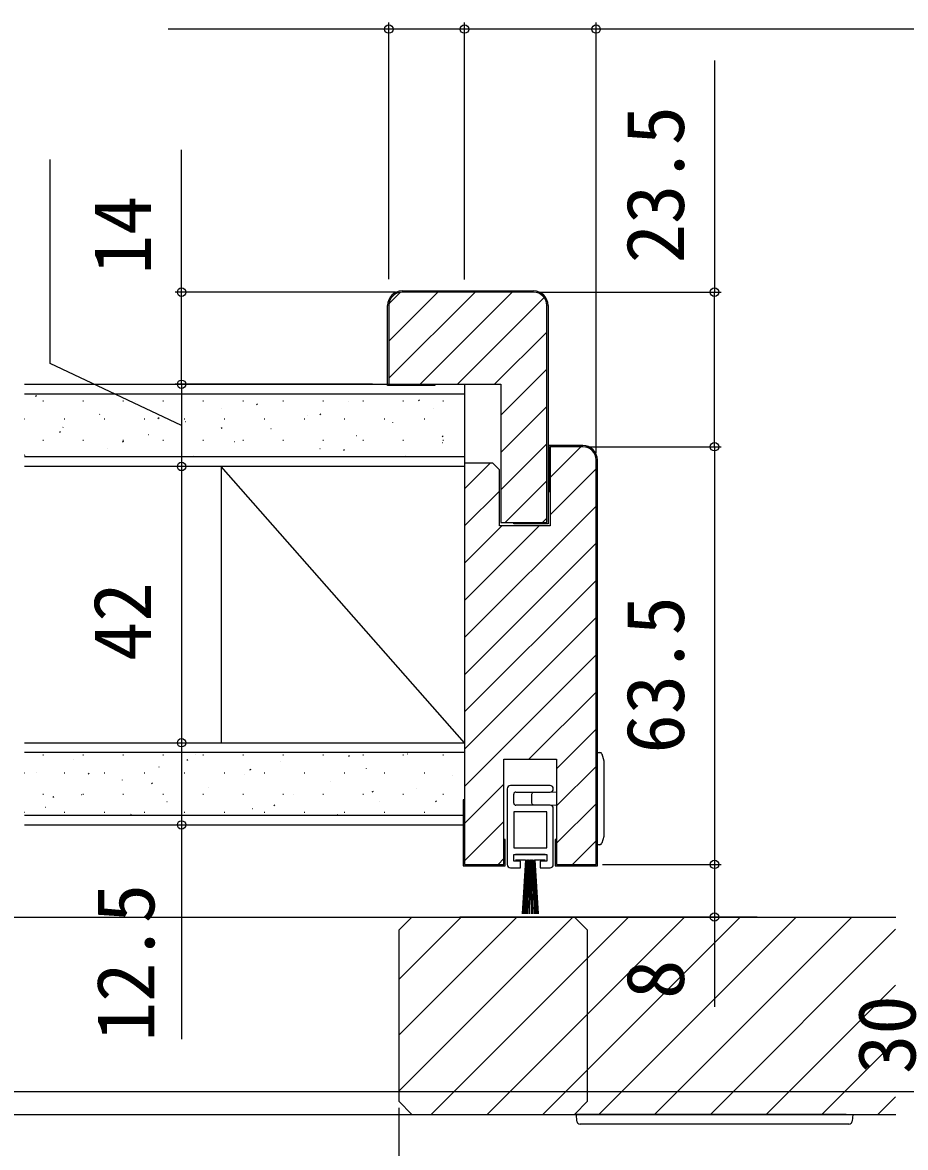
# Model space of a CAD drawing. Units: millimetres, scale not verified. Extents: x -525 to 525, y -783 to 779.
# Drawn here: x -336.7 to -202.5, y -137.6 to 33.4 of the extents above; entities that cross this region are included whole.
import ezdxf
from ezdxf.enums import TextEntityAlignment as Align

# ---------------------------------------------------------------- set-up
doc = ezdxf.new("R2010")
doc.units = ezdxf.units.MM
doc.header["$LTSCALE"] = 4
for name, color, linetype in [('0-4_YKK_12', 2, 'Continuous'), ('0-5_YKK_13', 4, 'Continuous'), ('0-7_YKK_D', 6, 'Continuous'), ('0-9_YSS_K', 3, 'Continuous'), ('0-A_YSS_KE', 3, 'Continuous')]:
    doc.layers.add(name, color=color, linetype=linetype)
doc.styles.add('ＭＳ ゴシック', font='')
doc.styles.get('ＭＳ ゴシック').set_extended_font_data('MS Gothic')

msp = doc.modelspace()

# ---------------------------------------------------------------- linework, layer by layer
at = {"layer": '0-4_YKK_12'}
for p, q in [((-398.81, -102.587), (-252.81, -102.587)), ((-279.51, -104.587), (-277.51, -102.587)), ((-279.51, -112.072), (-270.024, -102.587)), ((-279.51, -120.557), (-261.539, -102.587)), ((-279.51, -129.043), (-253.054, -102.587)), ((-277.51, -102.587), (-203.953, -102.587)), ((-274.569, -132.587), (-244.569, -102.587)), ((-225.01, -102.587), (-270.21, -102.587)), ((-266.083, -132.587), (-236.083, -102.587)), ((-257.598, -132.587), (-227.598, -102.587)), ((-252.51, -102.587), (-252.81, -102.587)), ((-252.81, -102.587), (-250.81, -104.587)), ((-249.113, -132.587), (-219.113, -102.587)), ((-240.628, -132.587), (-210.628, -102.587)), ((-279.51, -104.587), (-279.51, -130.587)), ((-250.81, -130.587), (-250.81, -104.587)), ((-232.142, -132.587), (-204.01, -104.454)), ((-223.657, -132.587), (-204.01, -112.94)), ((-215.172, -132.587), (-204.01, -121.425)), ((-486.458, -129.087), (216.637, -129.087)), ((-206.686, -132.587), (-204.01, -129.91)), ((-277.51, -132.587), (-279.51, -130.587)), ((-252.81, -132.587), (-250.81, -130.587)), ((-398.81, -132.587), (-252.81, -132.587)), ((-277.51, -132.587), (-203.953, -132.587)), ((-270.21, -132.587), (-225.01, -132.587)), ((-252.51, -132.587), (-252.81, -132.587))]:
    msp.add_line(p, q, dxfattribs=at)
at = {"layer": '0-5_YKK_13'}
for p, q in [((-249.317, -77.587), (-248.936, -77.587)), ((-249.317, -91.587), (-249.317, -77.587)), ((-248.651, -77.795), (-248.317, -78.837)), ((-248.317, -78.837), (-248.317, -79.093)), ((-248.317, -79.093), (-248.317, -90.08)), ((-263.008, -83.087), (-263.008, -94.587)), ((-256.508, -82.587), (-262.508, -82.587)), ((-261.708, -83.587), (-256.508, -83.587)), ((-255.508, -83.597), (-259.023, -83.651)), ((-262.008, -85.287), (-262.008, -83.887)), ((-259.317, -83.951), (-259.317, -85.222)), ((-262.008, -86.587), (-262.008, -92.087)), ((-257.008, -86.587), (-262.008, -86.587)), ((-256.508, -85.587), (-261.708, -85.587)), ((-259.023, -85.522), (-255.508, -85.583)), ((-257.008, -92.087), (-257.008, -86.587)), ((-256.008, -94.587), (-256.008, -86.087)), ((-248.317, -90.337), (-248.651, -91.378)), ((-248.317, -90.08), (-248.317, -90.337)), ((-262.008, -92.087), (-257.008, -92.087)), ((-248.936, -91.587), (-249.317, -91.587)), ((-257.258, -93.087), (-261.758, -93.087)), ((-211.508, -132.587), (-252.51, -132.587)), ((-211.508, -132.587), (-210.51, -132.587)), ((-210.51, -132.587), (-210.573, -133.617)), ((-211.072, -134.087), (-251.948, -134.087))]:
    msp.add_line(p, q, dxfattribs=at)
for points in [[(-262.508, -95.087), (-261.008, -95.087), (-261.008, -94.087), (-262.008, -94.087), (-262.008, -93.087), (-257.008, -93.087), (-257.008, -94.087), (-258.008, -94.087), (-258.008, -95.087), (-256.508, -95.087)], [(-261.758, -93.887), (-260.258, -93.887), (-260.758, -102.087)], [(-260.158, -93.887), (-260.118, -93.887), (-260.546, -102.087)], [(-260.018, -93.887), (-259.978, -93.887), (-260.334, -102.087)], [(-259.878, -93.887), (-259.838, -93.887), (-260.123, -102.087)], [(-259.738, -93.887), (-259.698, -93.887), (-259.911, -102.087)], [(-259.598, -93.887), (-259.558, -93.887), (-259.684, -102.087)], [(-259.332, -102.087), (-259.458, -93.887), (-259.418, -93.887)], [(-259.105, -102.087), (-259.318, -93.887), (-259.278, -93.887)], [(-258.893, -102.087), (-259.178, -93.887), (-259.138, -93.887)], [(-258.681, -102.087), (-259.038, -93.887), (-258.998, -93.887)], [(-258.47, -102.087), (-258.898, -93.887), (-258.858, -93.887)], [(-258.258, -102.087), (-258.758, -93.887), (-257.258, -93.887)], [(-252.447, -133.617), (-252.51, -132.587), (-251.512, -132.587)]]:
    msp.add_lwpolyline(points, dxfattribs=at)
for centre, radius, start, end in [((-248.936, -77.887), 0.3, 17.74467, 90), ((-262.508, -83.087), 0.5, 90, 180), ((-261.708, -83.887), 0.3, 90, 180), ((-259.017, -83.951), 0.3, 91, 180), ((-256.508, -83.087), 0.5, 270, 90), ((-261.708, -85.287), 0.3, 180, 270), ((-259.017, -85.222), 0.3, 180, 269), ((-256.508, -86.087), 0.5, 0, 90), ((-248.936, -91.287), 0.3, 270, 342.25533), ((-262.508, -94.587), 0.5, 180, 270), ((-256.508, -94.587), 0.5, 270, 0), ((-251.948, -133.587), 0.5, 183.5, 270), ((-211.072, -133.587), 0.5, 270, 356.5)]:
    msp.add_arc(centre, radius, start, end, dxfattribs=at)
at = {"layer": '0-7_YKK_D'}
for p, q in [((-281.005, -5.587), (-281.005, 33.414)), ((-269.505, -5.648), (-269.505, 33.414)), ((-269.505, -5.648), (-269.505, 33.414)), ((-249.508, -32.087), (-249.508, 33.414)), ((-249.505, -5.387), (-249.505, 33.414)), ((-249.508, 32.414), (-269.505, 32.414)), ((124.992, 32.414), (-249.505, 32.414)), ((-231.508, 27.63), (-231.508, -7.587)), ((-280.005, -7.587), (-313.503, -7.587)), ((-258.005, -7.587), (-230.508, -7.587)), ((-231.508, -31.087), (-231.508, -7.587)), ((-283.505, -21.586), (-313.503, -21.586)), ((-283.505, -21.586), (-313.503, -21.586)), ((-312.503, -21.586), (-312.503, -34.086)), ((-251.079, -31.087), (-230.508, -31.087)), ((-251.079, -31.087), (-230.508, -31.087)), ((-231.508, -31.087), (-231.508, -94.587)), ((-273.505, -34.086), (-313.503, -34.086)), ((-273.505, -34.086), (-313.503, -34.086)), ((-312.503, -34.086), (-312.503, -76.087)), ((-248.508, -94.587), (-230.508, -94.587)), ((-248.508, -94.587), (-230.508, -94.587)), ((-237.508, -102.587), (-230.508, -102.587)), ((-279.51, -131.587), (-279.51, -330.091)), ((-279.51, -131.587), (-279.51, -253.087))]:
    msp.add_line(p, q, dxfattribs=at)
for points in [[(-269.505, 32.414), (-281.005, 32.414), (-314.555, 32.414)], [(-312.503, -21.586), (-312.503, -7.587), (-312.503, 14.031)], [(-312.503, -27.836), (-332.503, -18.43), (-332.503, 12.57)], [(-312.503, -76.087), (-312.503, -88.587), (-312.503, -121.137)], [(-231.508, -94.587), (-231.508, -102.587), (-231.508, -116.228)]]:
    msp.add_lwpolyline(points, dxfattribs=at)
for centre in [(-281.005, 32.414), (-269.505, 32.414), (-269.505, 32.414), (-249.508, 32.414), (-249.505, 32.414), (-312.503, -7.587), (-231.508, -7.587), (-312.503, -21.586), (-312.503, -21.586), (-231.508, -31.087), (-231.508, -31.087), (-312.503, -34.086), (-312.503, -34.086), (-312.503, -76.087), (-312.503, -76.087), (-312.503, -88.587), (-231.508, -94.587), (-231.508, -94.587), (-231.508, -102.587)]:
    msp.add_circle(centre, 0.637, dxfattribs=at)
at = {"layer": '0-9_YSS_K'}
for p, q in [((-281.005, -15.025), (-273.567, -7.587)), ((-281.005, -20.682), (-267.91, -7.587)), ((-280.992, -9.354), (-279.237, -7.6)), ((-276.253, -21.587), (-262.253, -7.587)), ((-270.596, -21.587), (-257.401, -8.392)), ((-264.94, -21.587), (-257.005, -13.652)), ((-264.005, -26.309), (-257.005, -19.309)), ((-336.373, -21.587), (-269.508, -21.587)), ((-269.508, -21.587), (-269.508, -88.587)), ((-269.508, -23.087), (-336.373, -23.087)), ((-334.69, -23.408), (-334.523, -23.298)), ((-332.495, -23.144), (-332.476, -23.138)), ((-333.588, -24.106), (-333.488, -24.106)), ((-327.508, -24.106), (-327.408, -24.106)), ((-321.428, -24.106), (-321.328, -24.106)), ((-319.477, -24.216), (-319.458, -24.209)), ((-315.348, -24.106), (-315.248, -24.106)), ((-309.268, -24.106), (-309.168, -24.106)), ((-306.458, -25.288), (-306.439, -25.281)), ((-303.188, -24.106), (-303.088, -24.106)), ((-301.112, -24.691), (-300.946, -24.58)), ((-297.108, -24.106), (-297.008, -24.106)), ((-291.028, -24.106), (-290.928, -24.106)), ((-287.199, -24.15), (-287.181, -24.143)), ((-284.948, -24.106), (-284.848, -24.106)), ((-278.868, -24.106), (-278.768, -24.106)), ((-276.523, -24.087), (-276.356, -23.976)), ((-274.181, -25.222), (-274.162, -25.215)), ((-272.788, -24.106), (-272.688, -24.106)), ((-264.005, -31.966), (-257.005, -24.966)), ((-336.373, -26.856), (-336.338, -26.856)), ((-330.358, -26.856), (-330.258, -26.856)), ((-324.963, -26.159), (-324.944, -26.152)), ((-324.278, -26.856), (-324.178, -26.856)), ((-318.198, -26.856), (-318.098, -26.856)), ((-316.096, -26.773), (-315.929, -26.662)), ((-312.118, -26.856), (-312.018, -26.856)), ((-311.944, -27.231), (-311.926, -27.224)), ((-306.038, -26.856), (-305.938, -26.856)), ((-299.958, -26.856), (-299.858, -26.856)), ((-293.878, -26.856), (-293.778, -26.856)), ((-293.44, -26.36), (-293.421, -26.353)), ((-291.507, -26.169), (-291.34, -26.058)), ((-287.798, -26.856), (-287.698, -26.856)), ((-281.718, -26.856), (-281.618, -26.856)), ((-275.638, -26.856), (-275.538, -26.856)), ((-269.558, -26.856), (-269.508, -26.856)), ((-331.08, -28.855), (-330.913, -28.744)), ((-330.543, -28.135), (-330.525, -28.128)), ((-306.491, -28.251), (-306.324, -28.14)), ((-298.926, -28.303), (-298.907, -28.296)), ((-280.421, -27.432), (-280.402, -27.425)), ((-333.588, -30.086), (-333.488, -30.086)), ((-327.508, -30.086), (-327.408, -30.086)), ((-321.475, -30.333), (-321.308, -30.222)), ((-321.428, -30.086), (-321.328, -30.086)), ((-317.525, -29.207), (-317.506, -29.2)), ((-315.348, -30.086), (-315.248, -30.086)), ((-309.268, -30.086), (-309.168, -30.086)), ((-304.506, -30.279), (-304.488, -30.272)), ((-303.188, -30.086), (-303.088, -30.086)), ((-297.108, -30.086), (-297.008, -30.086)), ((-291.028, -30.086), (-290.928, -30.086)), ((-285.907, -29.374), (-285.889, -29.368)), ((-284.948, -30.086), (-284.848, -30.086)), ((-278.868, -30.086), (-278.768, -30.086)), ((-272.913, -29.533), (-272.747, -29.423)), ((-272.889, -30.446), (-272.87, -30.439)), ((-272.788, -30.086), (-272.688, -30.086)), ((-264.005, -37.623), (-257.005, -30.623)), ((-336.373, -32.358), (-336.292, -32.304)), ((-323.765, -31.417), (-323.746, -31.41)), ((-310.747, -32.488), (-310.728, -32.482)), ((-291.488, -31.35), (-291.469, -31.344)), ((-287.897, -31.615), (-287.73, -31.505)), ((-278.469, -32.422), (-278.451, -32.416)), ((-256.508, -35.782), (-251.812, -31.087)), ((-336.373, -32.587), (-269.508, -32.587)), ((-269.508, -34.087), (-336.373, -34.087)), ((-306.508, -34.087), (-306.508, -76.087)), ((-269.508, -76.087), (-306.508, -34.087)), ((-269.508, -37.469), (-265.626, -33.587)), ((-256.508, -41.439), (-249.508, -34.439)), ((-263.312, -42.587), (-257.005, -36.28)), ((-269.508, -43.126), (-264.208, -37.826)), ((-269.508, -60.096), (-249.508, -40.096)), ((-257.655, -42.587), (-257.005, -41.937)), ((-269.508, -48.782), (-263.812, -43.087)), ((-269.508, -54.439), (-258.155, -43.087)), ((-269.508, -65.753), (-249.508, -45.753)), ((-269.508, -71.41), (-249.508, -51.41)), ((-269.508, -77.067), (-249.508, -57.067)), ((-269.508, -82.724), (-249.508, -62.724)), ((-259.714, -78.587), (-249.508, -68.38)), ((-255.508, -80.037), (-249.508, -74.037)), ((-336.373, -76.087), (-269.508, -76.087)), ((-269.508, -77.587), (-336.373, -77.587)), ((-333.588, -77.926), (-333.488, -77.926)), ((-327.508, -77.926), (-327.408, -77.926)), ((-321.428, -77.926), (-321.328, -77.926)), ((-315.348, -77.926), (-315.248, -77.926)), ((-311.726, -78.729), (-311.559, -78.619)), ((-310.44, -77.835), (-310.421, -77.828)), ((-309.268, -77.926), (-309.168, -77.926)), ((-303.188, -77.926), (-303.088, -77.926)), ((-297.108, -77.926), (-297.008, -77.926)), ((-291.028, -77.926), (-290.928, -77.926)), ((-287.136, -78.125), (-286.97, -78.014)), ((-284.948, -77.926), (-284.848, -77.926)), ((-278.868, -77.926), (-278.768, -77.926)), ((-278.163, -77.769), (-278.144, -77.762)), ((-272.788, -77.926), (-272.688, -77.926)), ((-328.945, -78.706), (-328.926, -78.699)), ((-315.926, -79.778), (-315.907, -79.771)), ((-302.12, -80.207), (-301.953, -80.097)), ((-297.422, -78.907), (-297.403, -78.9)), ((-284.403, -79.979), (-284.384, -79.972)), ((-255.508, -85.694), (-249.508, -79.694)), ((-336.373, -80.676), (-336.338, -80.676)), ((-334.525, -80.682), (-334.506, -80.676)), ((-330.358, -80.676), (-330.258, -80.676)), ((-326.709, -80.811), (-326.543, -80.701)), ((-324.278, -80.676), (-324.178, -80.676)), ((-321.507, -81.754), (-321.488, -81.747)), ((-318.198, -80.676), (-318.098, -80.676)), ((-312.118, -80.676), (-312.018, -80.676)), ((-306.038, -80.676), (-305.938, -80.676)), ((-302.908, -80.85), (-302.889, -80.843)), ((-299.958, -80.676), (-299.858, -80.676)), ((-293.878, -80.676), (-293.778, -80.676)), ((-289.889, -81.922), (-289.87, -81.915)), ((-287.798, -80.676), (-287.698, -80.676)), ((-281.718, -80.676), (-281.618, -80.676)), ((-275.638, -80.676), (-275.538, -80.676)), ((-271.385, -81.051), (-271.366, -81.044)), ((-317.104, -82.289), (-316.937, -82.179)), ((-308.488, -82.826), (-308.469, -82.819)), ((-283.527, -83.571), (-283.36, -83.461)), ((-276.871, -82.993), (-276.852, -82.987)), ((-269.508, -88.38), (-263.508, -82.38)), ((-333.588, -83.906), (-333.488, -83.906)), ((-332.088, -84.371), (-331.921, -84.261)), ((-327.747, -83.964), (-327.728, -83.957)), ((-327.508, -83.906), (-327.408, -83.906)), ((-321.428, -83.906), (-321.328, -83.906)), ((-315.348, -83.906), (-315.248, -83.906)), ((-314.728, -85.036), (-314.71, -85.029)), ((-309.268, -83.906), (-309.168, -83.906)), ((-303.188, -83.906), (-303.088, -83.906)), ((-297.108, -83.906), (-297.008, -83.906)), ((-295.47, -83.898), (-295.451, -83.891)), ((-291.028, -83.906), (-290.928, -83.906)), ((-284.948, -83.906), (-284.848, -83.906)), ((-282.451, -84.969), (-282.432, -84.963)), ((-278.868, -83.906), (-278.768, -83.906)), ((-273.921, -85.049), (-273.754, -84.939)), ((-272.788, -83.906), (-272.688, -83.906)), ((-255.508, -91.351), (-249.508, -85.351)), ((-336.373, -86.656), (-336.338, -86.656)), ((-336.373, -87.087), (-269.508, -87.087)), ((-333.233, -85.907), (-333.214, -85.9)), ((-330.358, -86.656), (-330.258, -86.656)), ((-324.278, -86.656), (-324.178, -86.656)), ((-320.215, -86.978), (-320.196, -86.972)), ((-318.198, -86.656), (-318.098, -86.656)), ((-312.118, -86.656), (-312.018, -86.656)), ((-306.038, -86.656), (-305.938, -86.656)), ((-301.71, -86.107), (-301.691, -86.101)), ((-299.958, -86.656), (-299.858, -86.656)), ((-298.51, -85.653), (-298.344, -85.543)), ((-293.878, -86.656), (-293.778, -86.656)), ((-288.838, -87.087), (-288.738, -87.021)), ((-287.798, -86.656), (-287.698, -86.656)), ((-281.718, -86.656), (-281.618, -86.656)), ((-275.638, -86.656), (-275.538, -86.656)), ((-336.373, -88.587), (-269.508, -88.587)), ((-269.508, -94.037), (-263.508, -88.037)), ((-253.087, -94.587), (-249.508, -91.008)), ((-264.4, -94.587), (-263.508, -93.694))]:
    msp.add_line(p, q, dxfattribs=at)
at = {"layer": '0-A_YSS_KE'}
for p, q in [((-279.005, -7.387), (-259.005, -7.387)), ((-259.005, -7.587), (-279.005, -7.587)), ((-249.508, -94.587), (-249.508, -33.087))]:
    msp.add_line(p, q, dxfattribs=at)
for points in [[(-274.005, -21.587), (-274.005, -21.787), (-281.205, -21.787), (-281.205, -9.587)], [(-281.005, -9.587), (-281.005, -21.587), (-264.005, -21.587), (-264.005, -42.587)], [(-264.005, -42.587), (-257.005, -42.587), (-257.005, -9.587)], [(-256.805, -9.587), (-256.805, -42.787), (-262.005, -42.787), (-262.005, -42.587)], [(-251.508, -31.087), (-256.508, -31.087), (-256.508, -43.087), (-264.208, -43.087), (-264.208, -34.587), (-265.208, -33.587), (-269.508, -33.587), (-269.508, -94.587), (-263.508, -94.587), (-263.508, -78.587), (-255.508, -78.587), (-255.508, -94.587), (-249.508, -94.587)], [(-251.508, -30.887), (-256.708, -30.887), (-256.708, -37.887), (-256.508, -37.887)], [(-255.508, -90.787), (-255.708, -90.787), (-255.708, -94.787), (-249.308, -94.787), (-249.308, -33.087)], [(-269.508, -84.787), (-269.708, -84.787), (-269.708, -94.787), (-263.308, -94.787), (-263.308, -90.787), (-263.508, -90.787)]]:
    msp.add_lwpolyline(points, dxfattribs=at)
for centre, radius, start, end in [((-279.005, -9.587), 2.2, 90, 180), ((-279.005, -9.587), 2, 90, 180), ((-259.005, -9.587), 2.2, 360, 90), ((-259.005, -9.587), 2, 0, 90), ((-251.508, -33.087), 2.2, 359.99998, 90.00002), ((-251.508, -33.087), 2, 0.00001, 89.99999)]:
    msp.add_arc(centre, radius, start, end, dxfattribs=at)

# ---------------------------------------------------------------- texts
at = {"layer": '0-7_YKK_D', "style": 'ＭＳ ゴシック'}
for s, p in [('23.5', (-233.508, -3.21)), ('14', (-314.503, -4.878)), ('42', (-314.503, -63.677)), ('63.5', (-233.508, -77.734)), ('12.5', (-314.003, -121.478)), ('8', (-233.508, -115.046)), ('30', (-198.31, -126.45))]:
    msp.add_text(s, height=8.798, rotation=90, dxfattribs=at).set_placement(p, align=Align.BOTTOM_LEFT)

doc.saveas('drawing.dxf')
